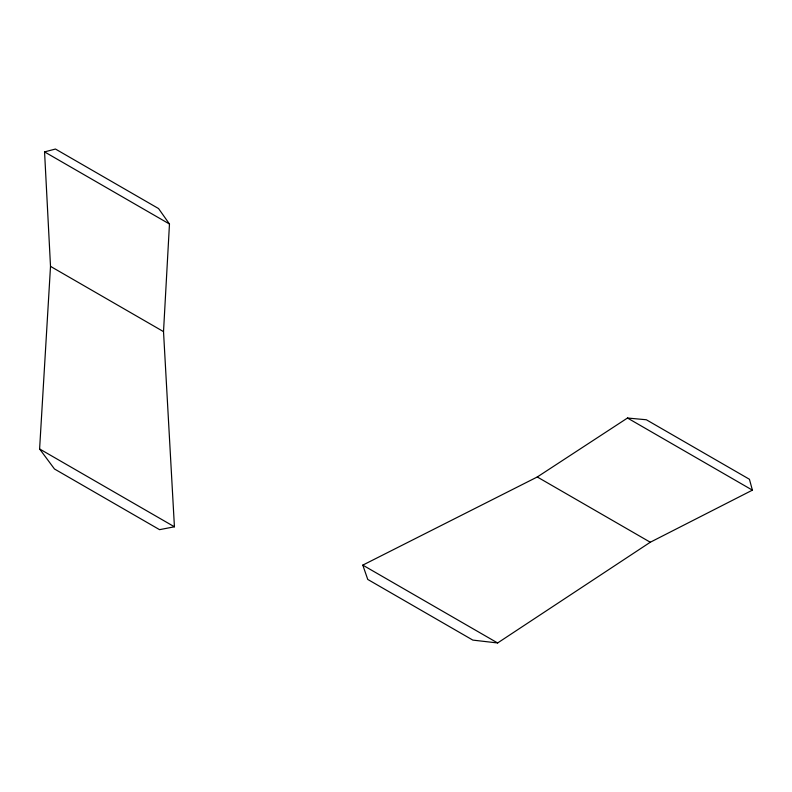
<?xml version="1.0" encoding="UTF-8"?>
<svg xmlns="http://www.w3.org/2000/svg" width="792" height="792" viewBox="0 0 792 792"><rect width="100%" height="100%" fill="white"/><g stroke="black" fill="none" stroke-linecap="round" stroke-linejoin="round"><path stroke-width="1.19" d="M163.518 331.62L169.468 224.017L158.558 208.563L55.46 149.035L44.56 151.896L50.51 266.369L39.6 448.955L54.47 468.983L159.558 529.66L174.428 526.789L163.518 331.62L50.51 266.369M497.623 642.965L650.291 542.233L752.4 490.149L749.43 479.269L646.322 419.75L627.492 418.027L537.273 476.982L362.795 565.122L367.755 579.437L472.834 640.104L497.623 642.965L362.795 565.122M627.492 418.027L752.4 490.149M44.56 151.896L169.468 224.017M537.273 476.982L650.291 542.233M39.6 448.955L174.428 526.789"/></g></svg>
